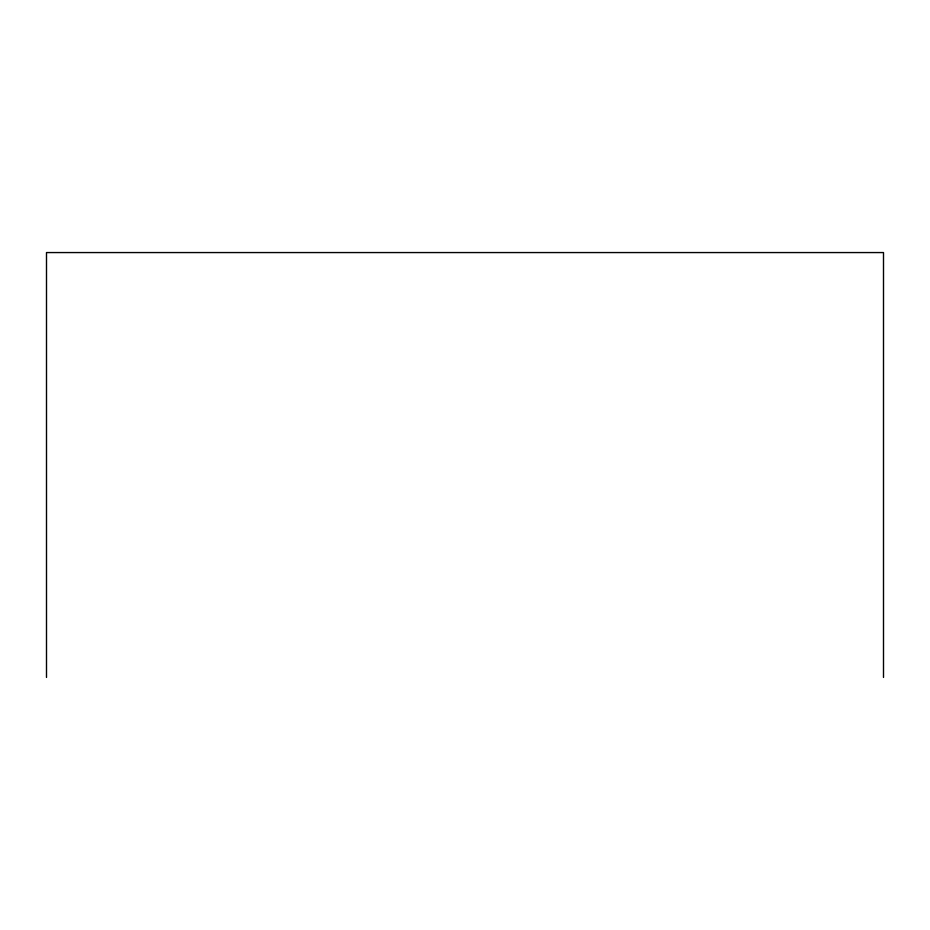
<?xml version="1.0" encoding="UTF-8"?>
<svg xmlns="http://www.w3.org/2000/svg" width="930" height="930" viewBox="0 0 930 930"><rect width="100%" height="100%" fill="white"/><g stroke="black" fill="none" stroke-linecap="round" stroke-linejoin="round"><path stroke-width="1.4" d="M883.5 677.435L883.5 252.565L46.5 252.565L46.5 677.435"/></g></svg>
